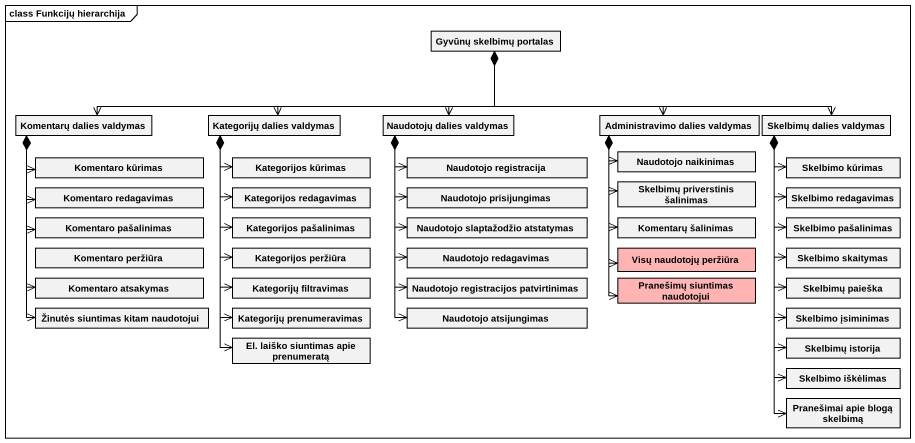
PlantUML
@startuml
mainframe class Funkcijų hierarchija
hide circle
hide empty members
class "Gyvūnų skelbimų portalas" as Gyvūnų_skelbimų_portalas
class "Komentarų dalies valdymas" as Komentarų_dalies_valdymas
class "Kategorijų dalies valdymas" as Kategorijų_dalies_valdymas
class "Naudotojų dalies valdymas" as Naudotojų_dalies_valdymas
class "Administravimo dalies valdymas" as Administravimo_dalies
class "Skelbimų dalies valdymas" as Skelbimų_dalies_valdymas
class "Komentaro kūrimas" as Komentaro_kūrimas
class "Kategorijos kūrimas" as Kategorijos_kūrimas
class "Naudotojo registracija" as Naudotojo_registracija
class "Naudotojo naikinimas" as Naudotojo_naikinimas
class "Skelbimo kūrimas" as Skelbimo_kūrimas
class "Komentaro redagavimas" as Komentaro_redagavimas
class "Kategorijos redagavimas" as Kategorijos_redagavimas
class "Naudotojo prisijungimas" as Naudotojo_prisijungimas
class "Skelbimų priverstinis šalinimas" as Skelbimų_priverstinis
class "Skelbimo redagavimas" as Skelbimo_redagavimas
class "Komentaro pašalinimas" as Komentaro_pašalinimas
class "Kategorijos pašalinimas" as Kategorijos_pašalinimas
class "Naudotojo slaptažodžio atstatymas" as Naudotojo_slaptažodžio
class "Komentarų šalinimas" as Komentarų_šalinimas
class "Skelbimo pašalinimas" as Skelbimo_pašalinimas
class "Komentaro peržiūra" as Komentaro_peržiūra
class "Komentaro atsakymas" as Komentaro_atsakymas
class "Kategorijos peržiūra" as Kategorijos_peržiūra
class "Kategorijų filtravimas" as Kategorijų_filtravimas
class "Naudotojo redagavimas" as Naudotojo_redagavimas
class "Naudotojo registracijos patvirtinimas" as Naudotojo_registracijos
class "Visų naudotojų peržiūra" as Visų_naudotojų_peržiūra #FFB4B4
class "Pranešimų siuntimas naudotojui" as Pranešimų_siuntimas #FFB4B4
class "Skelbimo skaitymas" as Skelbimo_skaitymas
class "Skelbimų paieška" as Skelbimų_paieška
class "Žinutės siuntimas kitam naudotojui" as Žinutės_siuntimas_kitam
class "Kategorijų prenumeravimas" as Kategorijų_prenumeravimas
class "Naudotojo atsijungimas" as Naudotojo_atsijungimas
class "Skelbimo įsiminimas" as Skelbimo_įsiminimas
class "El. laiško siuntimas apie prenumeratą" as El_laiško_siuntimas_apie
class "Skelbimų istorija" as Skelbimų_istorija
class "Skelbimo iškėlimas" as Skelbimo_iškėlimas
class "Pranešimai apie blogą skelbimą" as Pranešimai_apie_blogą
Gyvūnų_skelbimų_portalas *-left-> Komentarų_dalies_valdymas
Gyvūnų_skelbimų_portalas *-left-> Kategorijų_dalies_valdymas
Gyvūnų_skelbimų_portalas *--> Naudotojų_dalies_valdymas
Gyvūnų_skelbimų_portalas -right-> Administravimo_dalies
Gyvūnų_skelbimų_portalas -right-> Skelbimų_dalies_valdymas
Komentarų_dalies_valdymas *--> Komentaro_kūrimas
Komentarų_dalies_valdymas *--> Komentaro_redagavimas
Komentarų_dalies_valdymas *--> Komentaro_pašalinimas
Komentarų_dalies_valdymas *--> Komentaro_atsakymas
Komentarų_dalies_valdymas *--> Žinutės_siuntimas_kitam
Kategorijų_dalies_valdymas *--> Kategorijos_kūrimas
Kategorijų_dalies_valdymas *--> Kategorijos_redagavimas
Kategorijų_dalies_valdymas *--> Kategorijos_pašalinimas
Kategorijų_dalies_valdymas *--> Kategorijos_peržiūra
Kategorijų_dalies_valdymas *--> Kategorijų_filtravimas
Kategorijų_dalies_valdymas *--> Kategorijų_prenumeravimas
Kategorijų_dalies_valdymas *--> El_laiško_siuntimas_apie
Naudotojų_dalies_valdymas *--> Naudotojo_registracija
Naudotojų_dalies_valdymas *--> Naudotojo_prisijungimas
Naudotojų_dalies_valdymas *--> Naudotojo_slaptažodžio
Naudotojų_dalies_valdymas *--> Naudotojo_redagavimas
Naudotojų_dalies_valdymas *--> Naudotojo_registracijos
Naudotojų_dalies_valdymas *--> Naudotojo_atsijungimas
Administravimo_dalies *--> Naudotojo_naikinimas
Administravimo_dalies *--> Skelbimų_priverstinis
Administravimo_dalies *--> Komentarų_šalinimas
Administravimo_dalies --> Visų_naudotojų_peržiūra
Administravimo_dalies --> Pranešimų_siuntimas
Skelbimų_dalies_valdymas *--> Skelbimo_kūrimas
Skelbimų_dalies_valdymas *--> Skelbimo_redagavimas
Skelbimų_dalies_valdymas *--> Skelbimo_pašalinimas
Skelbimų_dalies_valdymas *--> Skelbimo_skaitymas
Skelbimų_dalies_valdymas *--> Skelbimų_paieška
Skelbimų_dalies_valdymas *--> Skelbimo_įsiminimas
Skelbimų_dalies_valdymas --> Skelbimų_istorija
Skelbimų_dalies_valdymas --> Skelbimo_iškėlimas
Skelbimų_dalies_valdymas --> Pranešimai_apie_blogą
@enduml
